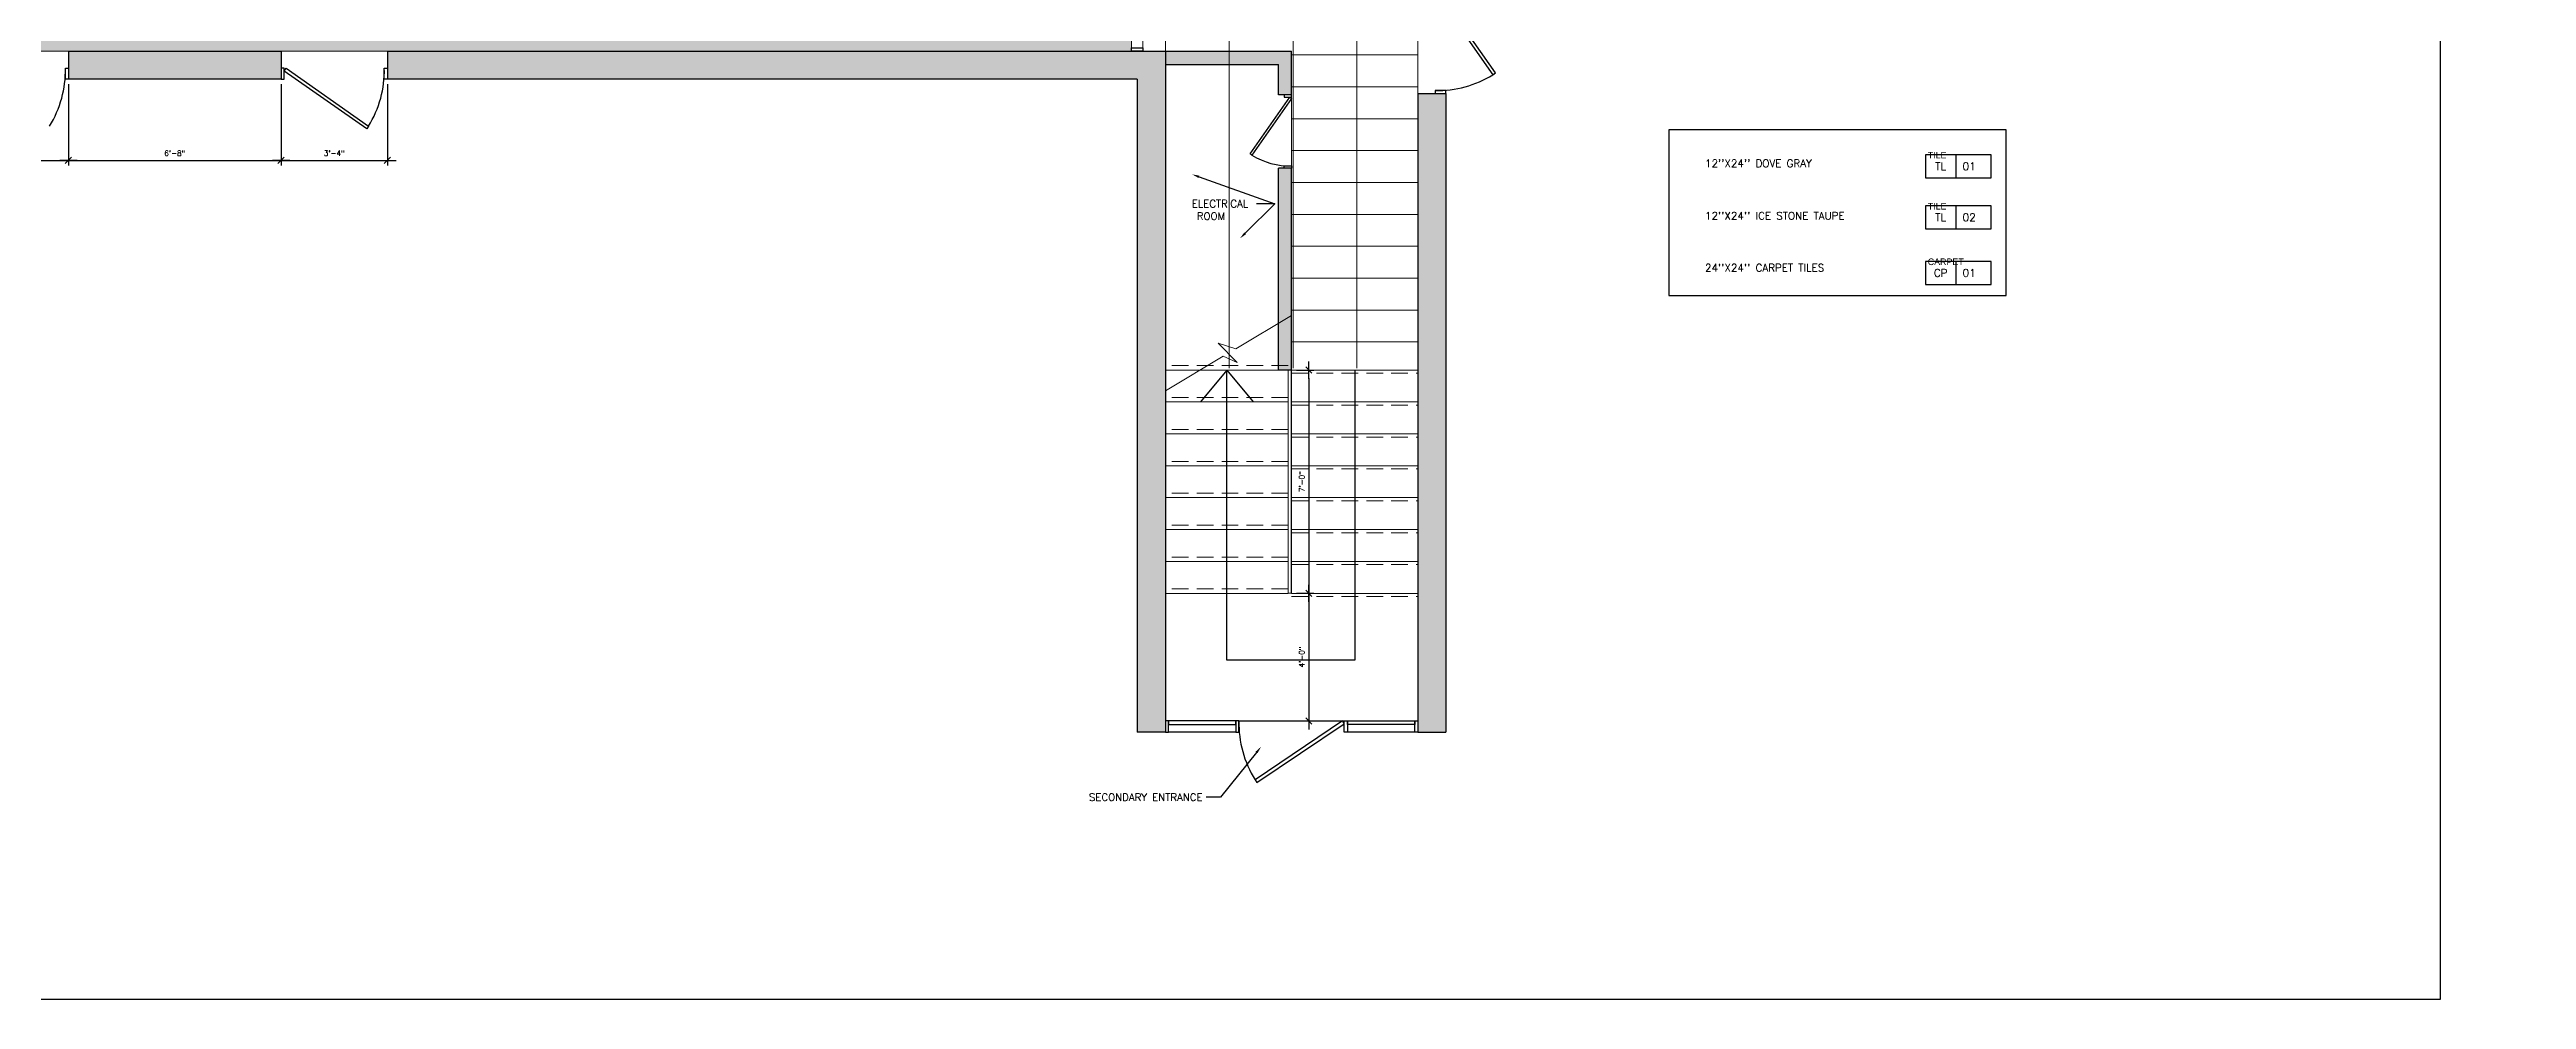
# Model space of a CAD drawing. Header units: inches. Extents: x -11160 to 9368, y -3485 to 2663.
# Drawn here: x 102 to 1034, y -2238 to -1881 of the extents above; entities that cross this region are included whole.
import ezdxf
from ezdxf import colors
from ezdxf.entities.mleader import LeaderData, LeaderLine
from ezdxf.enums import TextEntityAlignment as Align
from ezdxf.math import Vec2, Vec3

# ---------------------------------------------------------------- set-up
doc = ezdxf.new("R2018")
doc.units = ezdxf.units.IN
doc.header["$MEASUREMENT"] = 0
doc.linetypes.add('CENTER', pattern=[2, 1.25, -0.25, 0.25, -0.25])
doc.linetypes.add('HIDDEN', pattern=[0.375, 0.25, -0.125])
for name, color, linetype in [('_SM_Xref-FF', 1, 'Continuous'), ('A-WALL', 4, 'Continuous'), ('A-WINDOW', 1, 'Continuous'), ('MD-FF-HATCH-6', 8, 'Continuous'), ('SM-A-NOTE', 2, 'Continuous'), ('SM-COM-GRID', 8, 'CENTER'), ('SM-FF-FIN', 1, 'Continuous'), ('SM-FF-IDEN', 2, 'Continuous'), ('SM-RCP-TEXT', 2, 'Continuous'), ('YP-DOOR', 1, 'Continuous')]:
    doc.layers.add(name, color=color, linetype=linetype)
doc.layers.add('D-D FLOOR', color=2, linetype='Continuous', lineweight=9)
doc.layers.add('I-8-Gray', color=1, linetype='Continuous', lineweight=9)
doc.styles.add('SM-ANNO-00', font='romans.shx')
doc.styles.add('SM-LEADER-00', font='romans.shx')
doc.styles.add('SMI-24', font='romans.shx', dxfattribs={"height": 2})
doc.styles.add('SMM-1', font='romans.shx', dxfattribs={"height": 2})
doc.dimstyles.new('SMI-24', dxfattribs={"dimscale": 24, "dimtxt": 2, "dimasz": 0.125, "dimexe": 0.078125, "dimexo": 0.078125, "dimgap": 0.0625, "dimtad": 1, "dimdec": 3, "dimrnd": 0.25, "dimzin": 3, "dimdsep": 46, "dimlunit": 4, "dimtxsty": 'SMI-24', "dimblk": 'SMI-thick', "dimcen": 0.09375, "dimclrd": 1, "dimclre": 1, "dimclrt": 2, "dimadec": 0, "dimazin": 0, "dimtfac": 0.09375, "dimtdec": 3, "dimtmove": 2, "dimatfit": 3, "dimfxl": 0.078125, "dimfrac": 2, "dimtolj": 1, "dimtzin": 3, "dimarcsym": 0})

# ---------------------------------------------------------------- blocks, each defined once
blk = doc.blocks.new('SMI-thick')
at = {"color": 0, "linetype": 'Continuous'}
blk.add_line((-1.08, 0), (1.08, 0), dxfattribs=at)
at = {"color": 4, "linetype": 'Continuous'}
blk.add_line((0.39, 0.39), (-0.39, -0.39), dxfattribs=at)
blk = doc.blocks.new('*D352')
at = {"layer": 'A-WALL', "color": 1, "lineweight": -2, "transparency": 16777216}
for p, q in [((69.06, -1893.87), (69.06, -1924.43)), ((109.06, -1893.87), (109.06, -1924.43)), ((72.06, -1922.56), (106.06, -1922.56))]:
    blk.add_line(p, q, dxfattribs=at)
at = {"layer": 'Defpoints', "color": 0, "transparency": 16777216}
for p in [(69.06, -1891.99), (109.06, -1891.99), (109.06, -1922.56)]:
    blk.add_point(p, dxfattribs=at)
at = {"layer": 'A-WALL', "color": 1, "lineweight": -2, "transparency": 16777216, "xscale": 3, "yscale": 3, "zscale": 3, "rotation": 180}
blk.add_blockref('SMI-thick', (69.06, -1922.56), dxfattribs=at)
at = {"layer": 'A-WALL', "color": 1, "lineweight": -2, "transparency": 16777216, "xscale": 3, "yscale": 3, "zscale": 3}
blk.add_blockref('SMI-thick', (109.06, -1922.56), dxfattribs=at)
at = {"layer": 'A-WALL', "color": 2, "transparency": 16777216, "insert": (89.06, -1919.87), "char_height": 2, "attachment_point": 5, "style": 'SMI-24'}
blk.add_mtext('\\A1;3\'-4"', dxfattribs=at)
blk = doc.blocks.new('*D353')
at = {"layer": 'A-WALL', "color": 1, "lineweight": -2, "transparency": 16777216}
for p, q in [((109.06, -1893.87), (109.06, -1924.43)), ((189.06, -1893.87), (189.06, -1924.43)), ((112.06, -1922.56), (186.06, -1922.56))]:
    blk.add_line(p, q, dxfattribs=at)
at = {"layer": 'Defpoints', "color": 0, "transparency": 16777216}
for p in [(109.06, -1891.99), (189.06, -1891.99), (189.06, -1922.56)]:
    blk.add_point(p, dxfattribs=at)
at = {"layer": 'A-WALL', "color": 1, "lineweight": -2, "transparency": 16777216, "xscale": 3, "yscale": 3, "zscale": 3, "rotation": 180}
blk.add_blockref('SMI-thick', (109.06, -1922.56), dxfattribs=at)
at = {"layer": 'A-WALL', "color": 1, "lineweight": -2, "transparency": 16777216, "xscale": 3, "yscale": 3, "zscale": 3}
blk.add_blockref('SMI-thick', (189.06, -1922.56), dxfattribs=at)
at = {"layer": 'A-WALL', "color": 2, "transparency": 16777216, "insert": (149.06, -1919.87), "char_height": 2, "attachment_point": 5, "style": 'SMI-24'}
blk.add_mtext('\\A1;6\'-8"', dxfattribs=at)
blk = doc.blocks.new('*D354')
at = {"layer": 'A-WALL', "color": 1, "lineweight": -2, "transparency": 16777216}
for p, q in [((189.06, -1893.87), (189.06, -1924.43)), ((229.06, -1893.87), (229.06, -1924.43)), ((192.06, -1922.56), (226.06, -1922.56))]:
    blk.add_line(p, q, dxfattribs=at)
at = {"layer": 'Defpoints', "color": 0, "transparency": 16777216}
for p in [(189.06, -1891.99), (229.06, -1891.99), (229.06, -1922.56)]:
    blk.add_point(p, dxfattribs=at)
at = {"layer": 'A-WALL', "color": 1, "lineweight": -2, "transparency": 16777216, "xscale": 3, "yscale": 3, "zscale": 3, "rotation": 180}
blk.add_blockref('SMI-thick', (189.06, -1922.56), dxfattribs=at)
at = {"layer": 'A-WALL', "color": 1, "lineweight": -2, "transparency": 16777216, "xscale": 3, "yscale": 3, "zscale": 3}
blk.add_blockref('SMI-thick', (229.06, -1922.56), dxfattribs=at)
at = {"layer": 'A-WALL', "color": 2, "transparency": 16777216, "insert": (209.06, -1919.87), "char_height": 2, "attachment_point": 5, "style": 'SMI-24'}
blk.add_mtext('\\A1;3\'-4"', dxfattribs=at)
blk = doc.blocks.new('*D329')
at = {"layer": 'A-WALL', "color": 1, "lineweight": -2, "transparency": 16777216}
for p, q in [((571.12, -2001.43), (577.6, -2001.43)), ((575.73, -2004.43), (575.73, -2082.41)), ((571.12, -2085.41), (577.6, -2085.41))]:
    blk.add_line(p, q, dxfattribs=at)
at = {"layer": 'Defpoints', "color": 0, "transparency": 16777216}
for p in [(569.25, -2001.43), (569.25, -2085.41), (575.73, -2085.41)]:
    blk.add_point(p, dxfattribs=at)
at = {"layer": 'A-WALL', "color": 1, "lineweight": -2, "transparency": 16777216, "xscale": 3, "yscale": 3, "zscale": 3}
for p, rotation in [((575.73, -2001.43), 90), ((575.73, -2085.41), 270)]:
    blk.add_blockref('SMI-thick', p, dxfattribs=dict(at, rotation=rotation))
at = {"layer": 'A-WALL', "color": 2, "transparency": 16777216, "insert": (573.04, -2043.42), "char_height": 2, "attachment_point": 5, "rotation": 90, "style": 'SMI-24'}
blk.add_mtext('\\A1;7\'-0"', dxfattribs=at)
blk = doc.blocks.new('*D330')
at = {"layer": 'A-WALL', "color": 1, "lineweight": -2, "transparency": 16777216}
for p, q in [((571.12, -2085.41), (577.6, -2085.41)), ((575.73, -2088.41), (575.73, -2130.43)), ((571.12, -2133.43), (577.6, -2133.43))]:
    blk.add_line(p, q, dxfattribs=at)
at = {"layer": 'Defpoints', "color": 0, "transparency": 16777216}
for p in [(569.25, -2085.41), (569.25, -2133.43), (575.73, -2133.43)]:
    blk.add_point(p, dxfattribs=at)
at = {"layer": 'A-WALL', "color": 1, "lineweight": -2, "transparency": 16777216, "xscale": 3, "yscale": 3, "zscale": 3}
for p, rotation in [((575.73, -2085.41), 90), ((575.73, -2133.43), 270)]:
    blk.add_blockref('SMI-thick', p, dxfattribs=dict(at, rotation=rotation))
at = {"layer": 'A-WALL', "color": 2, "transparency": 16777216, "insert": (573.04, -2109.42), "char_height": 2, "attachment_point": 5, "rotation": 90, "style": 'SMI-24'}
blk.add_mtext('\\A1;4\'-0"', dxfattribs=at)
blk = doc.blocks.new('*U326')
at = {"color": 1}
blk.add_line((7.93, 3.02), (7.93, -2.98), dxfattribs=at)
at = {"color": 0}
blk.add_lwpolyline([(0, -2.98), (17.23, -2.98), (17.23, 3.02), (0, 3.02)], close=True, dxfattribs=at)
at = {"color": 2, "lineweight": 30, "flags": 104}
blk.add_attdef('NAME', text='', height=2, dxfattribs=at).set_placement((0.57, 3.83), align=Align.BOTTOM_LEFT)
at = {"color": 2, "style": 'SMM-1'}
blk.add_attdef('TYP', text='', height=2, dxfattribs=at).set_placement((3.96, 0.02), align=Align.MIDDLE_CENTER)
blk.add_attdef('XXX', text='', height=2, dxfattribs=at).set_placement((9.73, 0.02), align=Align.MIDDLE_LEFT)
blk = doc.blocks.new('*U327')
at = {"color": 1}
blk.add_line((7.93, 3.02), (7.93, -2.98), dxfattribs=at)
at = {"color": 0}
blk.add_lwpolyline([(0, -2.98), (17.23, -2.98), (17.23, 3.02), (0, 3.02)], close=True, dxfattribs=at)
at = {"color": 2, "lineweight": 30, "flags": 104}
blk.add_attdef('NAME', text='', height=2, dxfattribs=at).set_placement((0.57, 3.83), align=Align.BOTTOM_LEFT)
at = {"color": 2, "style": 'SMM-1'}
blk.add_attdef('TYP', text='', height=2, dxfattribs=at).set_placement((3.96, 0.02), align=Align.MIDDLE_CENTER)
blk.add_attdef('XXX', text='', height=2, dxfattribs=at).set_placement((9.73, 0.02), align=Align.MIDDLE_LEFT)
blk = doc.blocks.new('*U328')
at = {"color": 1}
blk.add_line((7.93, 3.02), (7.93, -2.98), dxfattribs=at)
at = {"color": 0}
blk.add_lwpolyline([(0, -2.98), (17.23, -2.98), (17.23, 3.02), (0, 3.02)], close=True, dxfattribs=at)
at = {"color": 2, "lineweight": 30, "flags": 104}
blk.add_attdef('NAME', text='', height=2, dxfattribs=at).set_placement((0.57, 3.83), align=Align.BOTTOM_LEFT)
at = {"color": 2, "style": 'SMM-1'}
blk.add_attdef('TYP', text='', height=2, dxfattribs=at).set_placement((3.96, 0.02), align=Align.MIDDLE_CENTER)
blk.add_attdef('XXX', text='', height=2, dxfattribs=at).set_placement((9.73, 0.02), align=Align.MIDDLE_LEFT)

msp = doc.modelspace()

# ---------------------------------------------------------------- hatches: boundary and pattern name
at = {"layer": 'D-D FLOOR'}
h = msp.add_hatch(dxfattribs=at)
h.set_pattern_fill('ANSI31', color=256, scale=96, angle=315)
h.set_pattern_definition([(0, (737.747, -1726.871), (3e-15, 12), [])])
h.paths.add_polyline_path([(521.74662, -1786.87117), (521.74662, -1795.26906), (521.74662, -1822.43224), (513.24661, -1822.43224), (513.24661, -1822.43224), (513.24662, -1880.8391), (569.24662, -1881.43224), (569.24662, -2001.43224), (616.74662, -2001.43224), (616.74662, -1811.87117), (761.74662, -1811.87117), (761.74662, -1653.8721), (521.74662, -1654.3745)])
h = msp.add_hatch(dxfattribs=at)
h.set_pattern_fill('ANSI31', color=256, scale=192, angle=45)
h.set_pattern_definition([(90, (641.747, -1677.87), (-24, 0), [])])
h.paths.add_polyline_path([(634.34231, -1714.38494), (636.64231, -1714.38494), (549.19662, -1714.19644), (546.89662, -1714.19644)], flags=16)
h.paths.add_polyline_path([(761.74662, -1810.87117), (761.74662, -1654.87117), (513.24661, -1654.87118), (513.24661, -2000.69513), (616.74662, -2000.69513), (616.74662, -1810.87117)])
h = msp.add_hatch(dxfattribs=at)
h.set_pattern_fill('GEOL4', color=8, scale=20, pattern_type=2)
h.set_pattern_definition([(0, (0, 2), (10, 4), [8, -12]), (90, (2, 0), (-10, 4), [2, -8, 2, -4]), (90, (6, 2), (-10, 4), [2, -4, 2, -8]), (90, (0.6, 1.1), (-2.5, 10), [0, -1.8, 0, -2.2, 0, -2]), (90, (1.8, 0.9), (-2.5, 10), [0, -1.8, 0, -1.8, 0, -2.4])])
h.paths.add_polyline_path([(509.06126, -1822.43224), (-663.93873, -1822.43224), (-663.93873, -1881.43224), (509.06126, -1881.43224)])
at = {"layer": 'SM-COM-GRID'}
h = msp.add_hatch(dxfattribs=at)
h.set_pattern_fill('ANSI31', color=256)
h.paths.add_polyline_path([(521.74662, -1653.87117), (596.74662, -1653.87117), (596.74662, -1643.3101), (511.18555, -1643.3101), (511.18555, -1811.87117), (463.06126, -1811.87117), (463.06126, -1815.97374), (463.06126, -1822.43224), (509.06126, -1822.43224), (521.74662, -1822.43224)])
h.paths.add_polyline_path([(701.58013, -1643.3101), (636.74662, -1643.3101), (636.74662, -1647.41268), (636.74662, -1653.87117), (701.58013, -1653.87117)])
h.paths.add_polyline_path([(752.59653, -1643.3101), (701.58013, -1643.3101), (701.58013, -1653.87117), (752.59653, -1653.87117)])
h.paths.add_polyline_path([(815.24662, -1631.87117), (775.24662, -1631.87117), (775.24662, -1621.08522), (764.74662, -1621.08522), (764.74662, -1643.3101), (752.59653, -1643.3101), (752.59653, -1653.87117), (761.74662, -1653.87117), (761.74662, -1655.87117), (775.24662, -1655.87117), (775.24662, -1653.87117), (815.24662, -1653.87117)])
h.paths.add_polyline_path([(799.24662, -1758.87117), (761.74662, -1758.87117), (761.74662, -1761.93399), (788.74662, -1761.93399), (788.74662, -1811.87117), (701.4761, -1811.87117), (701.4761, -1812.41768), (680.01714, -1812.41768), (680.01714, -1811.87117), (616.74662, -1811.87117), (616.74662, -1857.43224), (627.30769, -1857.43224), (627.30769, -1822.43224), (799.24662, -1822.43224)])
h.paths.add_polyline_path([(627.30769, -1897.43224), (623.20512, -1897.43224), (616.74662, -1897.43224), (616.74662, -2001.43224), (616.74662, -2137.61759), (627.30769, -2137.61759)])
h.paths.add_polyline_path([(569.24662, -1881.43224), (521.74662, -1881.43224), (521.74662, -1886.43224), (564.24662, -1886.43224), (564.24662, -1897.93224), (569.24662, -1897.93224)])
h.paths.add_polyline_path([(569.24662, -1925.43224), (566.4261, -1925.43224), (564.24662, -1925.43224), (564.24662, -1983.8768), (569.24662, -1980.88755)])
h.paths.add_polyline_path([(569.24662, -1980.88755), (564.24662, -1983.8768), (564.24662, -2001.43224), (569.24662, -2001.43224)])
h.paths.add_polyline_path([(423.06126, -1811.87117), (18.06126, -1811.87117), (18.06126, -1815.97374), (18.06126, -1822.43224), (423.06126, -1822.43224)])
h.paths.add_polyline_path([(-21.93874, -1811.87117), (-66.93874, -1811.87117), (-66.93874, -1822.43224), (-21.93874, -1822.43224)])
h.paths.add_polyline_path([(-185.99981, -1569.87117), (-162.99981, -1569.87117), (-162.99981, -1559.3101), (-196.56087, -1559.3101), (-196.56087, -1811.87117), (-185.99981, -1811.87117)])
h.paths.add_polyline_path([(-108.99981, -1747.37117), (-185.99981, -1747.37117), (-185.99981, -1752.37117), (-108.99981, -1752.37117)])
h.paths.add_polyline_path([(-108.99981, -1780.37117), (-111.87161, -1780.37117), (-113.99981, -1780.37117), (-113.99981, -1811.87117), (-108.99981, -1811.87117)])
h.paths.add_polyline_path([(-44.43874, -1559.3101), (-90.99981, -1559.3101), (-90.99981, -1569.87117), (-54.99981, -1569.87117), (-54.99981, -1811.87117), (-44.43874, -1811.87117)])
h.paths.add_polyline_path([(-106.93874, -1811.87117), (-518.93874, -1811.87117), (-518.93874, -1815.97374), (-518.93874, -1822.43224), (-106.93874, -1822.43224), (-106.93874, -1818.32967)])
h.paths.add_polyline_path([(-141.93873, -1887.89074), (-141.93873, -1881.43224), (-591.93873, -1881.43224), (-591.93873, -1891.99331), (-141.93873, -1891.99331)])
h.paths.add_polyline_path([(69.06127, -1887.89074), (69.06127, -1881.43224), (-101.93873, -1881.43224), (-101.93873, -1891.99331), (69.06127, -1891.99331)])
h.paths.add_polyline_path([(189.06127, -1887.89074), (189.06127, -1881.43224), (109.06127, -1881.43224), (109.06127, -1891.99331), (189.06127, -1891.99331)])
h.paths.add_polyline_path([(521.74662, -1881.43224), (513.24662, -1881.43224), (229.06127, -1881.43224), (229.06127, -1891.99331), (511.18555, -1891.99331), (511.18555, -2137.61759), (521.74662, -2137.61759), (521.74662, -2133.43224)])

# ---------------------------------------------------------------- linework, layer by layer
at = {"layer": '_SM_Xref-FF'}
msp.add_lwpolyline([(711.12215, -1973.36272), (838.04449, -1973.36272), (838.04449, -1911.04918), (711.12215, -1911.04918)], close=True, dxfattribs=at)
at = {"layer": 'A-WALL'}
for p, q in [((109.06127, -1881.43224), (189.06127, -1881.43224)), ((109.06127, -1881.43224), (109.06127, -1891.99331)), ((189.06127, -1881.43224), (189.06127, -1891.99331)), ((229.06127, -1881.43224), (569.24662, -1881.43224)), ((229.06127, -1881.43224), (229.06127, -1891.99331)), ((521.74662, -1881.43224), (521.74662, -2137.61759)), ((569.24662, -1897.93224), (569.24662, -1881.43224)), ((521.74662, -1886.43224), (564.24662, -1886.43224)), ((564.24662, -1897.93224), (564.24662, -1886.43224)), ((189.06127, -1891.99331), (109.06127, -1891.99331)), ((511.18555, -1891.99331), (229.06127, -1891.99331)), ((511.18555, -1891.99331), (511.18555, -2137.61759)), ((564.24662, -2001.43224), (564.24662, -1925.43224)), ((569.24662, -2085.43224), (569.24662, -1925.43224)), ((549.43649, -2133.43223), (589.05675, -2133.43224))]:
    msp.add_line(p, q, dxfattribs=at)
for points in [[(569.24662, -1897.93224), (564.24662, -1897.93224)], [(616.74662, -1897.43224), (616.74662, -2137.61759)], [(616.74662, -1897.43224), (627.30769, -1897.43224)], [(616.74662, -1897.43224), (627.30769, -1897.43224)], [(627.30769, -1897.43224), (627.30769, -2137.61759)], [(569.24662, -1925.43224), (564.24662, -1925.43224)], [(569.24662, -2001.43224), (564.24662, -2001.43224)], [(521.74662, -2137.61759), (511.18555, -2137.61759)], [(616.74662, -2137.61759), (627.30769, -2137.61759)]]:
    msp.add_lwpolyline(points, dxfattribs=at)
at = {"layer": 'A-WALL', "color": 8}
for centre, radius, start, end in [((68.99256, -1888.9221), 38.91955, 327.87178045, 1.51850923), ((188.99256, -1888.9221), 38.91955, 327.87178045, 1.51850923), ((624.23648, -1857.36353), 38.91955, 268.48149077, 302.12821955), ((568.53756, -1897.88501), 26.75719, 237.87178045, 271.51850923), ((589.12684, -2134.48441), 39.70483, 178.48149077, 212.12821955)]:
    msp.add_arc(centre, radius, start, end, dxfattribs=at)
at = {"layer": 'A-WINDOW', "color": 3}
for points in [[(509.06127, -1880.24596), (513.24662, -1880.24596), (513.24662, -1881.43224), (509.06127, -1881.43224)], [(107.89845, -1891.99331), (107.89845, -1887.89074), (109.06127, -1887.89074), (109.06127, -1891.99331)], [(190.22409, -1891.99331), (190.22409, -1887.89074), (189.06127, -1887.89074), (189.06127, -1891.99331)], [(227.89845, -1891.99331), (227.89845, -1887.89074), (229.06127, -1887.89074), (229.06127, -1891.99331)], [(566.4261, -1898.73168), (569.24662, -1898.73168), (569.24662, -1897.93224), (566.4261, -1897.93224)], [(627.30769, -1896.26942), (623.20512, -1896.26942), (623.20512, -1897.43224), (627.30769, -1897.43224)], [(566.4261, -1924.6328), (569.24662, -1924.6328), (569.24662, -1925.43224), (566.4261, -1925.43224)], [(522.88037, -2137.61759), (522.88037, -2133.43224), (521.74662, -2133.43224), (521.74662, -2137.61759)], [(549.43649, -2137.61758), (549.43649, -2133.43223), (548.2502, -2133.43223), (548.2502, -2137.61758)], [(589.05675, -2137.61759), (589.05675, -2133.43224), (590.24303, -2133.43224), (590.24303, -2137.61759)], [(615.56033, -2137.61759), (615.56033, -2133.43224), (616.74662, -2133.43224), (616.74662, -2137.61759)]]:
    msp.add_lwpolyline(points, close=True, dxfattribs=at)
at = {"layer": 'D-D FLOOR'}
for p, q in [((567.93412, -2001.43224), (521.74662, -2001.43224)), ((569.24662, -2001.43224), (616.74662, -2001.43224)), ((567.93412, -2013.43224), (521.74662, -2013.43224)), ((569.24662, -2013.43224), (616.74662, -2013.43224)), ((567.93412, -2025.43224), (521.74662, -2025.43224)), ((569.24662, -2025.43224), (616.74662, -2025.43224)), ((567.93412, -2037.43224), (521.74662, -2037.43224)), ((569.24662, -2037.43224), (616.74662, -2037.43224)), ((567.93412, -2049.43224), (521.74662, -2049.43224)), ((569.24662, -2049.43224), (616.74662, -2049.43224)), ((567.93412, -2061.43224), (521.74662, -2061.43224)), ((569.24662, -2061.43224), (616.74662, -2061.43224)), ((567.93412, -2073.43224), (521.74662, -2073.43224)), ((569.24662, -2073.43224), (616.74662, -2073.43224)), ((567.93412, -2085.43224), (521.74662, -2085.43224)), ((569.24662, -2085.43224), (616.74662, -2085.43224))]:
    msp.add_line(p, q, dxfattribs=at)
for points in [[(509.06126, -1822.43224), (-663.93873, -1822.43224), (-663.93873, -1881.43224), (509.06126, -1881.43224)], [(569.24662, -2001.43224), (567.93412, -2001.43224), (567.93412, -2085.41173), (569.24662, -2085.41173)]]:
    msp.add_lwpolyline(points, close=True, dxfattribs=at)
msp.add_lwpolyline([(513.24661, -1822.43224), (616.74662, -1822.43224), (616.74662, -2001.43224), (569.24662, -2001.43224), (569.24662, -1881.43224), (513.24662, -1881.43224), (513.24661, -1822.43224)], dxfattribs=at)
at = {"layer": 'Defpoints', "color": 6}
msp.add_lwpolyline([(-1452.05082, -1244.69319), (1001.30141, -1244.69319), (1001.30141, -2238.22761), (-1452.05082, -2238.22761)], close=True, dxfattribs=at)
at = {"layer": 'I-8-Gray', "linetype": 'HIDDEN', "ltscale": 25}
for p, q in [((567.93412, -1999.7705), (521.74662, -1999.7705)), ((569.24662, -2002.63499), (616.74662, -2002.63499)), ((567.93412, -2011.7705), (521.74662, -2011.7705)), ((569.24662, -2014.63499), (616.74662, -2014.63499)), ((567.93412, -2023.7705), (521.74662, -2023.7705)), ((569.24662, -2026.63499), (616.74662, -2026.63499)), ((567.93412, -2035.7705), (521.74662, -2035.7705)), ((569.24662, -2038.63499), (616.74662, -2038.63499)), ((567.93412, -2047.7705), (521.74662, -2047.7705)), ((569.24662, -2050.63499), (616.74662, -2050.63499)), ((567.93412, -2059.7705), (521.74662, -2059.7705)), ((569.24662, -2062.63499), (616.74662, -2062.63499)), ((567.93412, -2071.7705), (521.74662, -2071.7705)), ((569.24662, -2074.63499), (616.74662, -2074.63499)), ((567.93412, -2083.7705), (521.74662, -2083.7705)), ((569.24662, -2086.63499), (616.74662, -2086.63499))]:
    msp.add_line(p, q, dxfattribs=at)
at = {"layer": 'I-8-Gray'}
msp.add_lwpolyline([(521.74662, -2009.22747), (543.54906, -1996.19289), (548.80662, -1998.57518), (541.65796, -1991.36017), (548.23246, -1993.45086), (569.24662, -1980.88755)], dxfattribs=at)
at = {"layer": 'MD-FF-HATCH-6'}
for points in [[(544.84037, -2001.43224), (534.90736, -2013.43224)], [(592.99662, -2001.43224), (592.99662, -2110.54284), (544.84037, -2110.54284), (544.84037, -2001.43224)], [(544.84037, -2001.43224), (554.77338, -2013.43224)]]:
    msp.add_lwpolyline(points, dxfattribs=at)
at = {"layer": 'YP-DOOR'}
for p, q in [((548.2502, -2137.61759), (522.88037, -2137.61759)), ((615.56033, -2137.61759), (590.24303, -2137.61759))]:
    msp.add_line(p, q, dxfattribs=at)
for points in [[(624.24281, -1858.59506), (623.20512, -1859.29352), (644.93451, -1890.32295), (645.93687, -1889.6629)], [(190.22409, -1888.92843), (190.92255, -1887.89074), (221.95198, -1909.62013), (221.29193, -1910.6225)], [(568.53321, -1898.73168), (569.24662, -1899.21187), (554.30766, -1920.5446), (553.61854, -1920.09082)], [(522.88037, -2133.43224), (522.88037, -2134.73235), (548.2502, -2134.73235), (548.2502, -2133.43224)], [(589.05675, -2134.49086), (588.3442, -2133.43223), (555.50241, -2155.60006), (556.17577, -2156.62265)], [(615.56033, -2133.43224), (615.56033, -2134.73235), (590.24357, -2134.73235), (590.24357, -2133.43224)]]:
    msp.add_lwpolyline(points, close=True, dxfattribs=at)

# ---------------------------------------------------------------- block references
at = {"layer": 'SM-FF-IDEN', "color": 1}
ref = msp.add_blockref('*U326', (807.74425, -1924.80881), dxfattribs=dict(at, xscale=1.432204072396283, yscale=1.432204072396283, zscale=1.432204072396283))
ref.add_attrib('TYP', 'TL', dxfattribs={"layer": 'SM-A-NOTE', "height": 2.864408, "style": 'SMM-1'}).set_placement((813.42261, -1924.77939), align=Align.MIDDLE_CENTER)
ref.add_attrib('XXX', '01', dxfattribs={"layer": 'SM-A-NOTE', "height": 2.864408, "style": 'SMM-1'}).set_placement((821.68301, -1924.77939), align=Align.MIDDLE_LEFT)
lines = msp.add_mtext('TILE', dxfattribs={"layer": '0', "color": 2, "insert": (808.55752, -1919.32969), "char_height": 2.5, "attachment_point": 1})
ref.add_attrib('NAME', '', (808.55752, -1919.32969), dxfattribs={"flags": 104}).embed_mtext(lines)
ref = msp.add_blockref('*U327', (807.74425, -1944.00655), dxfattribs=dict(at, xscale=1.432204072396283, yscale=1.432204072396283, zscale=1.432204072396283))
ref.add_attrib('TYP', 'TL', dxfattribs={"layer": 'SM-A-NOTE', "height": 2.864408, "style": 'SMM-1'}).set_placement((813.42261, -1943.97712), align=Align.MIDDLE_CENTER)
ref.add_attrib('XXX', '02', dxfattribs={"layer": 'SM-A-NOTE', "height": 2.864408, "style": 'SMM-1'}).set_placement((821.68301, -1943.97712), align=Align.MIDDLE_LEFT)
lines = msp.add_mtext('TILE', dxfattribs={"layer": '0', "color": 2, "insert": (808.55752, -1938.52743), "char_height": 2.5, "attachment_point": 1})
ref.add_attrib('NAME', '', (808.55752, -1938.52743), dxfattribs={"flags": 104}).embed_mtext(lines)
ref = msp.add_blockref('*U328', (807.74425, -1964.91817), dxfattribs=dict(at, xscale=1.432204072396283, yscale=1.432204072396283, zscale=1.432204072396283))
ref.add_attrib('TYP', 'CP', dxfattribs={"layer": 'SM-A-NOTE', "height": 2.864408, "style": 'SMM-1'}).set_placement((813.42261, -1964.88874), align=Align.MIDDLE_CENTER)
ref.add_attrib('XXX', '01', dxfattribs={"layer": 'SM-A-NOTE', "height": 2.864408, "style": 'SMM-1'}).set_placement((821.68301, -1964.88874), align=Align.MIDDLE_LEFT)
lines = msp.add_mtext('CARPET', dxfattribs={"layer": '0', "color": 2, "insert": (808.55752, -1959.43905), "char_height": 2.5, "attachment_point": 1})
ref.add_attrib('NAME', '', (808.55752, -1959.43905), dxfattribs={"flags": 104}).embed_mtext(lines)

# ---------------------------------------------------------------- texts
at = {"layer": 'SM-FF-FIN', "color": 2, "char_height": 2.84203, "attachment_point": 1, "style": 'SM-ANNO-00'}
for s, insert in [("12''X24'' DOVE GRAY", (724.78262, -1922.25449)), ("12''X24'' ICE STONE TAUPE", (724.78262, -1941.97496)), ("24''X24'' CARPET TILES", (724.78262, -1961.5208))]:
    msp.add_mtext(s, dxfattribs=dict(at, insert=insert))

# ---------------------------------------------------------------- dimensions: what is measured, and where the dimension line sits
at = {"layer": 'A-WALL'}
for base, p1, p2, picture, middle in [((109.06127, -1922.55798), (69.06127, -1891.99331), (109.06127, -1891.99331), '*D352', (89.06127, -1919.8675)), ((189.06127, -1922.55798), (109.06127, -1891.99331), (189.06127, -1891.99331), '*D353', (149.06127, -1919.8675)), ((229.06127, -1922.55798), (189.06127, -1891.99331), (229.06127, -1891.99331), '*D354', (209.06127, -1919.8675))]:
    dim = msp.add_linear_dim(base=base, p1=p1, p2=p2, dimstyle='SMI-24', dxfattribs=at)
    dim.commit()
    dim.dimension.update_dxf_attribs({"geometry": picture, "text_midpoint": middle})
for base, p1, p2, picture, middle in [((575.72954, -2085.41173), (569.24662, -2001.43224), (569.24662, -2085.41173), '*D329', (573.03907, -2043.42199)), ((575.72954, -2133.43224), (569.24662, -2085.41173), (569.24662, -2133.43224), '*D330', (573.03907, -2109.42198))]:
    dim = msp.add_linear_dim(base=base, p1=p1, p2=p2, angle=90, dimstyle='SMI-24', dxfattribs=at)
    dim.commit()
    dim.dimension.update_dxf_attribs({"geometry": picture, "text_midpoint": middle})

# ---------------------------------------------------------------- leaders
at = {"layer": 'SM-RCP-TEXT'}
ml = msp.add_multileader_mtext('Standard', dxfattribs=at)
ml.set_content('ELECTRICAL\\P ROOM', color=256, style='SM-LEADER-00')
ml.set_leader_properties(color=1)
ml.build(insert=Vec2(0, 0))
ml.multileader.update_dxf_attribs({"dogleg_length": 3, "arrow_head_size": 2.8, "scale": 50})
ctx = ml.context
ctx.base_point, ctx.scale, ctx.char_height, ctx.arrow_head_size, ctx.landing_gap_size, ctx.plane_origin = Vec3(530.26701, -1938.83758), 50, 2.8, 2.8, 1.4, Vec3(498.09564, -1920.98958)
notes = []
notes.append((ctx, [(1, (1, 1, 0), (562.9736, -1938.83758), (-1, 0), 6.97325, [(0, [(531.77678, -1927.79812)], 0, []), (1, [(549.79099, -1951.94181)], 0, [])])]))
ctx.mtext.insert, ctx.mtext.rotation, ctx.mtext.width, ctx.mtext.flow_direction = Vec3(531.66701, -1937.43758), 6.283185307, 57.3412941, 5
ml = msp.add_multileader_mtext('Standard', dxfattribs=at)
ml.set_content('SECONDARY ENTRANCE ', color=256, style='SM-LEADER-00')
ml.set_leader_properties(color=1)
ml.build(insert=Vec2(0, 0))
ml.multileader.update_dxf_attribs({"dogleg_length": 3, "arrow_head_size": 2.8, "scale": 50})
ctx = ml.context
ctx.base_point, ctx.scale, ctx.char_height, ctx.arrow_head_size, ctx.landing_gap_size, ctx.plane_origin = Vec3(486.86249, -2162.14778), 50, 2.8, 2.8, 1.4, Vec3(581.85861, -2144.29978)
ctx.text_align_type = 2
notes.append((ctx, [(0, (1, 1, 0), (542.47379, -2162.14778), (-1, 0), 5.34463, [(0, [(557.78841, -2143.11554)], 0, [])])]))
ctx.mtext.insert, ctx.mtext.width, ctx.mtext.alignment, ctx.mtext.flow_direction = Vec3(535.72915, -2160.74778), 57.3412941, 3, 5
for ctx, leaders in notes:
    for number, flags, end, landing, length, lines in leaders:
        leader = LeaderData()
        leader.index, (leader.has_last_leader_line, leader.has_dogleg_vector, leader.attachment_direction) = number, flags
        leader.last_leader_point, leader.dogleg_vector, leader.dogleg_length = Vec3(end), Vec3(landing), length
        for number, points, colour, breaks in lines:
            line = LeaderLine()
            line.index, line.vertices, line.color, line.breaks = number, Vec3.list(points), colors.encode_raw_color(colour), breaks
            leader.lines.append(line)
        ctx.leaders.append(leader)

doc.saveas('drawing.dxf')
